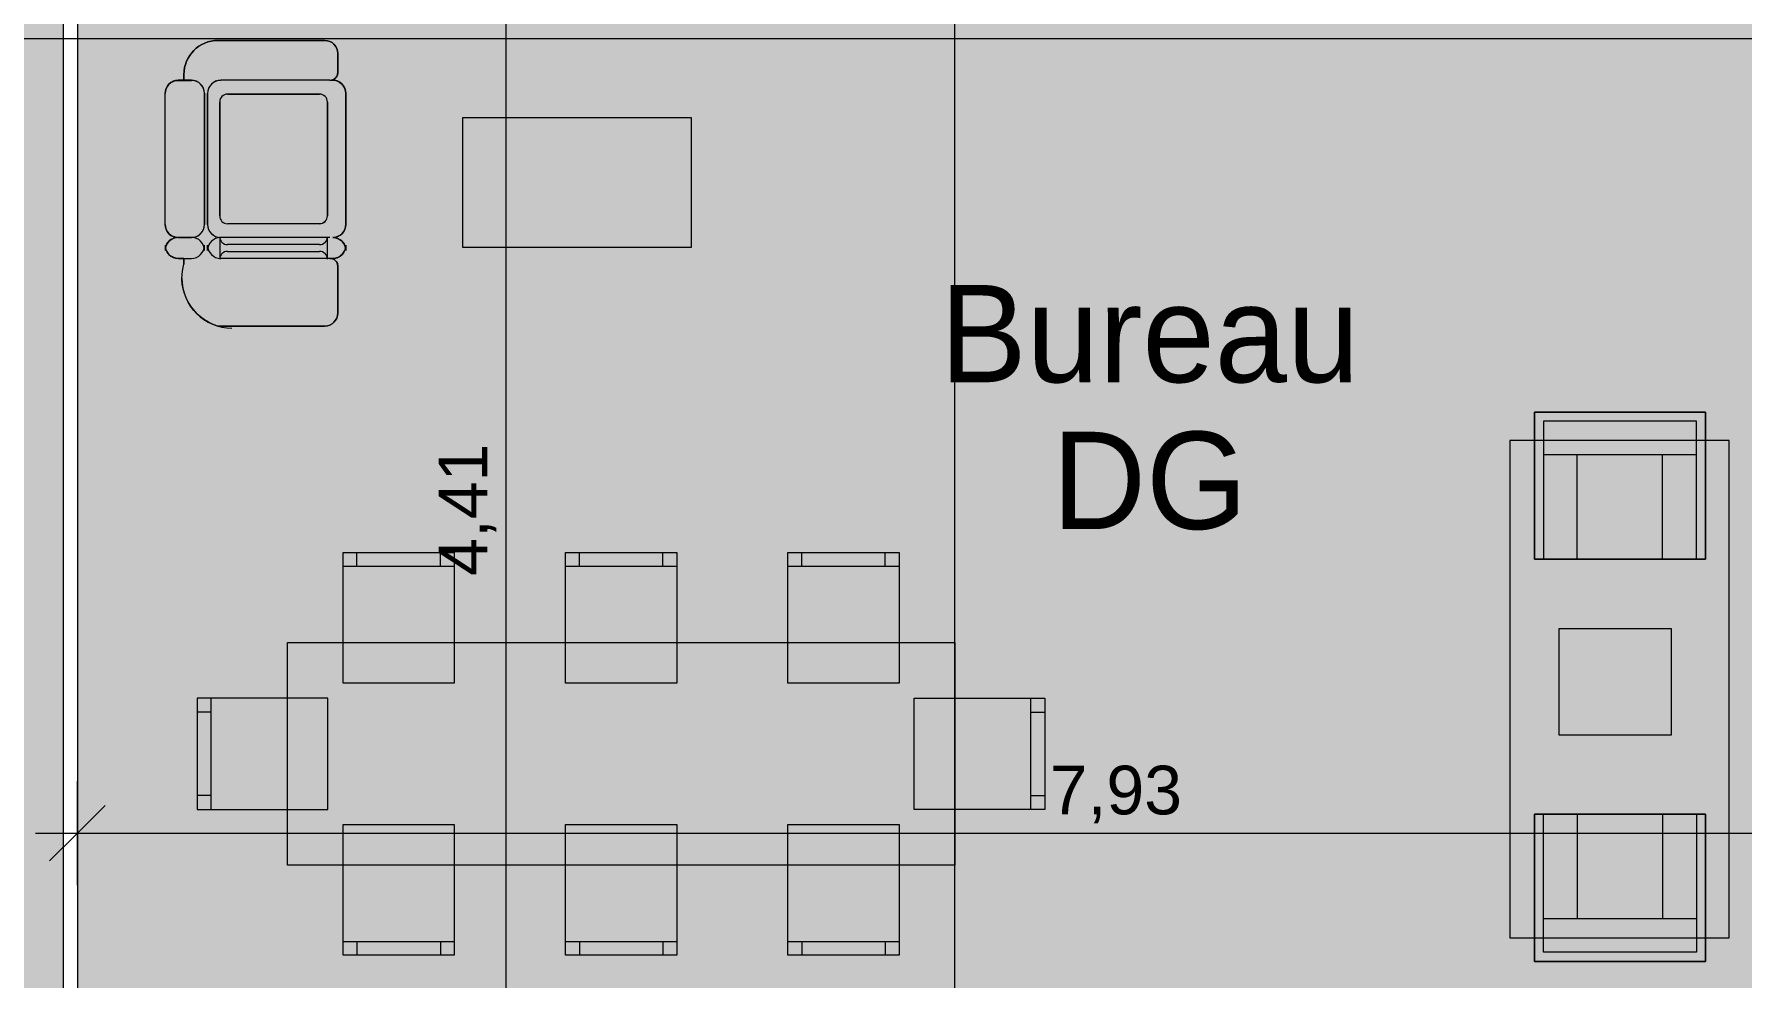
# Model space of a CAD drawing. Header units: millimetres. Extents: x 141848 to 1648660, y -465012 to -151356.
# Drawn here: x 219350 to 225492, y -260592 to -257198 of the extents above; entities that cross this region are included whole.
import ezdxf

# ---------------------------------------------------------------- set-up
doc = ezdxf.new("R2010")
doc.units = ezdxf.units.MM
doc.header["$MEASUREMENT"] = 0
doc.linetypes.add('Wipeout_Contour', pattern=[1000, 0, -1000])
for name, color, linetype in [('Cotations - 1_100', 7, 'Continuous'), ('DWGFree.com', 7, 'Continuous'), ('Fenêtres ARCHICAD', 7, 'Continuous'), ('Hachure', 7, 'Continuous'), ('Intérieur - Mobilier', 7, 'Continuous'), ('Marques - Coupes', 7, 'Continuous'), ('Nouveau_DWGFree.com', 7, 'Continuous'), ('Sols_ Dalles', 7, 'Continuous'), ('Structure - Murs extérieurs', 7, 'Continuous')]:
    doc.layers.add(name, color=color, linetype=linetype)
doc.styles.add('STYLE_GENERE_1', font='')
doc.styles.add('STYLE_GENERE_2', font='')
doc.styles.get('STYLE_GENERE_1').set_extended_font_data('Agency FB')
doc.styles.get('STYLE_GENERE_2').set_extended_font_data('Arial')
doc.dimstyles.new('STYLE_GENERE__1', dxfattribs={"dimtxt": 175, "dimasz": 190, "dimexe": 0.18, "dimexo": 0.0625, "dimgap": 0, "dimtad": 1, "dimlfac": 0.001, "dimzin": 0, "dimdsep": 46, "dimtxsty": 'STYLE_GENERE_2', "dimblk": 'ARROWHEAD_6', "dimblk1": 'ARROWHEAD_6', "dimblk2": 'ARROWHEAD_6', "dimcen": 0.09, "dimse1": 1, "dimse2": 1, "dimclrd": 7, "dimclre": 7, "dimclrt": 7, "dimazin": 0, "dimtfac": 1, "dimtdec": 4, "dimtmove": 0, "dimatfit": 3, "dimfxl": 0, "dimtolj": 1, "dimtzin": 0, "dimarcsym": 0})
doc.dimstyles.new('STYLE_GENERE__2', dxfattribs={"dimtxt": 175, "dimasz": 190, "dimexe": 0.18, "dimexo": 0.0625, "dimgap": 0, "dimtad": 1, "dimtih": 1, "dimtoh": 1, "dimlfac": 0.001, "dimzin": 0, "dimdsep": 46, "dimtxsty": 'STYLE_GENERE_2', "dimblk": 'ARROWHEAD_6', "dimblk1": 'ARROWHEAD_6', "dimblk2": 'ARROWHEAD_6', "dimcen": 0.09, "dimse1": 1, "dimse2": 1, "dimclrd": 7, "dimclre": 7, "dimclrt": 7, "dimazin": 0, "dimtfac": 1, "dimtdec": 4, "dimtmove": 0, "dimatfit": 3, "dimfxl": 0, "dimtolj": 1, "dimtzin": 0, "dimarcsym": 0})

# ---------------------------------------------------------------- blocks, each defined once
blk = doc.blocks.new('Dalle_16_2', base_point=(219225.5, -253415.6))
at = {"layer": 'Sols_ Dalles', "linetype": 'Continuous', "lineweight": 0, "true_color": 0x3f3f3f}
blk.add_hatch(color=250, dxfattribs=at).paths.add_polyline_path([(219225.5, -253415.6), (219225.5, -261165.6), (244226, -261165.6), (244226, -253415.6), (236076, -253415.6), (236076, -253695.6), (236076, -256475.6), (224561, -256475.6), (224561, -254581.9), (223977.7, -254581.9), (223977.7, -253415.6)])
blk = doc.blocks.new('Dalle_27_2', base_point=(219225.5, -253415.6))
at = {"layer": 'Sols_ Dalles', "linetype": 'Continuous', "lineweight": 0, "true_color": 0x3f3f3f}
h = blk.add_hatch(color=250, dxfattribs=at)
h.paths.add_polyline_path([(219225.5, -253415.6), (219225.5, -261165.6), (244226, -261165.6), (244226, -253415.6), (229651, -253415.6), (229651, -253695.6), (229651, -256195.6), (224841, -256195.6), (224841, -253695.6), (228451, -253695.6), (228451, -253415.6)])
h.paths.add_polyline_path([(229931, -256375.6), (229931, -253695.6), (236076, -253695.6), (236076, -256375.6)], flags=0)
blk = doc.blocks.new('Fenêtre 25_7')
at = {"layer": 'Fenêtres ARCHICAD', "color": 7, "linetype": 'Continuous', "lineweight": 5}
for p, q in [((-3434.9, 0), (3434.9, 0)), ((-3434.9, 0), (-3434.9, -15)), ((-3434.9, 0), (-3434.9, -15)), ((3434.9, -50), (3434.9, 0)), ((-3434.9, -15), (-3434.9, -50)), ((-3434.9, -15), (-3434.9, -50)), ((-3434.9, -15), (-3434.9, -50)), ((-3434.9, -15), (-3434.9, -50)), ((-3434.9, -50), (-3434.9, -115)), ((-3434.9, -50), (-3434.9, -115)), ((3484.9, -50), (3434.9, -50)), ((-3434.9, -115), (-3434.9, -165)), ((-3434.9, -115), (-3434.9, -165)), ((-3434.9, -165), (-3434.9, -265)), ((-3434.9, -265), (-3434.9, -280)), ((-3434.9, -280), (3714.9, -280))]:
    blk.add_line(p, q, dxfattribs=at)
at = {"color": 254, "linetype": 'Wipeout_Contour', "lineweight": 0, "ltscale": 13540.446534}
blk.add_wipeout([(-3384.9, 0), (-3384.9, -50), (3384.9, -50), (3384.9, 0)], dxfattribs=at).dxf.layer = 'Fenêtres ARCHICAD'
at = {"layer": 'Fenêtres ARCHICAD', "color": 7, "linetype": 'Continuous', "lineweight": 5}
for p, q in [((-3434.9, 0), (-3384.9, 0)), ((-3384.9, 0), (-3384.9, -50)), ((-3384.9, 0), (3384.9, 0)), ((3384.9, -50), (3384.9, 0)), ((3384.9, 0), (3434.9, 0)), ((-3384.9, -50), (-3434.9, -50)), ((3384.9, -50), (-3384.9, -50)), ((3434.9, -50), (3384.9, -50))]:
    blk.add_line(p, q, dxfattribs=at)
blk = doc.blocks.new('Mur_70_2', base_point=(219225.5, -261165.6))
at = {"layer": 'Fenêtres ARCHICAD', "color": 7, "linetype": 'Continuous', "lineweight": 5, "zscale": 1000, "rotation": 270}
blk.add_blockref('Fenêtre 25_7', (219505.5, -257450.6), dxfattribs=at)
blk = doc.blocks.new('Table de bureau 25')
at = {"color": 253, "linetype": 'Continuous', "lineweight": 5, "true_color": 0x9f9f9f, "flags": 128}
blk.add_lwpolyline([(464.3, 0), (464.3, 823.9), (0, 823.9), (0, 0)], close=True, dxfattribs=at)
blk = doc.blocks.new('Table haute rectangulaire 24')
at = {"color": 253, "linetype": 'Continuous', "lineweight": 5, "true_color": 0x9f9f9f}
for p, q in [((-200, 1474.2), (200, 1474.2)), ((-150, 1474.2), (-150, 1524.2)), ((150, 1474.2), (150, 1524.2)), ((-674.2, 600), (-674.2, 1000)), ((674.2, 1000), (674.2, 600)), ((-674.2, 950), (-724.2, 950)), ((674.2, 950), (724.2, 950)), ((-674.2, 650), (-724.2, 650)), ((674.2, 650), (724.2, 650)), ((-674.2, -200), (-674.2, 200)), ((674.2, 200), (674.2, -200)), ((-674.2, 150), (-724.2, 150)), ((674.2, 150), (724.2, 150)), ((-674.2, -150), (-724.2, -150)), ((674.2, -150), (724.2, -150)), ((-674.2, -1000), (-674.2, -600)), ((674.2, -600), (674.2, -1000)), ((-674.2, -650), (-724.2, -650)), ((674.2, -650), (724.2, -650)), ((-674.2, -950), (-724.2, -950)), ((674.2, -950), (724.2, -950)), ((-200, -1474.2), (200, -1474.2)), ((-150, -1474.2), (-150, -1524.2)), ((150, -1474.2), (150, -1524.2))]:
    blk.add_line(p, q, dxfattribs=at)
at = {"color": 253, "linetype": 'Continuous', "lineweight": 5, "true_color": 0x9f9f9f, "flags": 128}
for points in [[(-200, 1054.2), (200, 1054.2), (200, 1524.2), (-200, 1524.2)], [(-400, -1200), (400, -1200), (400, 1200), (-400, 1200)], [(-254.2, 600), (-254.2, 1000), (-724.2, 1000), (-724.2, 600)], [(254.2, 1000), (254.2, 600), (724.2, 600), (724.2, 1000)], [(-254.2, -200), (-254.2, 200), (-724.2, 200), (-724.2, -200)], [(254.2, 200), (254.2, -200), (724.2, -200), (724.2, 200)], [(-254.2, -1000), (-254.2, -600), (-724.2, -600), (-724.2, -1000)], [(254.2, -600), (254.2, -1000), (724.2, -1000), (724.2, -600)], [(-200, -1054.2), (200, -1054.2), (200, -1524.2), (-200, -1524.2)]]:
    blk.add_lwpolyline(points, close=True, dxfattribs=at)
blk = doc.blocks.new('Plan de coupe_2_2', base_point=(222660.6, -252423.7))
at = {"layer": 'Marques - Coupes', "color": 7, "linetype": 'Continuous', "lineweight": 5}
blk.add_line((222660.6, -252673.7), (222660.6, -262315.6), dxfattribs=at)
blk = doc.blocks.new('Plan de coupe_3_2', base_point=(246291.9, -257215))
at = {"layer": 'Marques - Coupes', "color": 7, "linetype": 'Continuous', "lineweight": 5}
blk.add_line((246041.9, -257215), (216865.9, -257215), dxfattribs=at)
blk = doc.blocks.new('*D563')
at = {"layer": 'Cotations - 1_100', "color": 7, "linetype": 'Continuous', "lineweight": 5}
for p, q in [((219225.5, -254474.4), (219225.5, -254099.4)), ((219505.5, -254474.4), (219505.5, -254099.4)), ((219325.5, -254186.9), (219125.5, -254386.9)), ((219605.5, -254186.9), (219405.5, -254386.9)), ((219075.5, -254286.9), (219225.5, -254286.9)), ((219225.5, -254286.9), (219505.5, -254286.9))]:
    blk.add_line(p, q, dxfattribs=at)
at = {"layer": 'Cotations - 1_100', "color": 7, "lineweight": 5, "insert": (218659.9, -254251.9), "char_height": 175, "attachment_point": 7, "style": 'STYLE_GENERE_2'}
blk.add_mtext('\\A1;{\\pql;\\fArial|b0|i0|c0|p38;0,28}', dxfattribs=at)
blk = doc.blocks.new('ARROWHEAD_6')
at = {"color": 0, "linetype": 'Continuous', "lineweight": 0}
for p, q in [((-0.5, -0.5), (0.5, 0.5)), ((0, 0), (-1, 0))]:
    blk.add_line(p, q, dxfattribs=at)
blk = doc.blocks.new('*D564')
at = {"layer": 'Cotations - 1_100', "color": 7, "linetype": 'Continuous', "lineweight": 5}
for p, q in [((219505.5, -254474.4), (219505.5, -254099.4)), ((222861, -254474.4), (222861, -254099.4)), ((219605.5, -254186.9), (219405.5, -254386.9)), ((222761, -254386.9), (222961, -254186.9)), ((219505.5, -254286.9), (222861, -254286.9))]:
    blk.add_line(p, q, dxfattribs=at)
at = {"layer": 'Cotations - 1_100', "color": 7, "lineweight": 5, "char_height": 175, "attachment_point": 7, "style": 'STYLE_GENERE_2'}
for s, insert in [('\\A1;{\\pql;\\fArial|b0|i0|c0|p38;3,36}', (220717.7, -254251.9)), ('\\A1;{\\pql;\\fArial|b0|i0|c0|p38;0,10}', (222295.4, -254251.9))]:
    blk.add_mtext(s, dxfattribs=dict(at, insert=insert))
blk = doc.blocks.new('*D578')
at = {"layer": 'Cotations - 1_100', "color": 7, "linetype": 'Continuous', "lineweight": 5}
for p, q in [((221147.2, -256575.6), (220947.2, -256375.6)), ((221234.7, -256475.6), (220859.7, -256475.6)), ((221047.2, -260885.6), (221047.2, -256475.6)), ((220947.2, -260785.6), (221147.2, -260985.6)), ((221234.7, -260885.6), (220859.7, -260885.6)), ((221047.2, -261035.6), (221047.2, -260885.6))]:
    blk.add_line(p, q, dxfattribs=at)
at = {"layer": 'Cotations - 1_100', "color": 7, "lineweight": 5, "char_height": 175, "attachment_point": 7, "rotation": 90, "style": 'STYLE_GENERE_2'}
for s, insert in [('\\A1;{\\pql;\\fArial|b0|i0|c0|p38;0,10}', (221012.2, -257041.2)), ('\\A1;{\\pql;\\fArial|b0|i0|c0|p38;4,41}', (221012.2, -259146.2))]:
    blk.add_mtext(s, dxfattribs=dict(at, insert=insert))
blk = doc.blocks.new('*D581')
at = {"layer": 'Cotations - 1_100', "color": 7, "linetype": 'Continuous', "lineweight": 5}
for p, q in [((219505.5, -260258.9), (219505.5, -259883.9)), ((227431.1, -260258.9), (227431.1, -259883.9)), ((219605.5, -259971.4), (219405.5, -260171.4)), ((227331.1, -260171.4), (227531.1, -259971.4)), ((219355.5, -260071.4), (219505.5, -260071.4)), ((219505.5, -260071.4), (227431.1, -260071.4))]:
    blk.add_line(p, q, dxfattribs=at)
at = {"layer": 'Cotations - 1_100', "color": 7, "lineweight": 5, "char_height": 175, "attachment_point": 7, "style": 'STYLE_GENERE_2'}
for s, insert in [('\\A1;{\\pql;\\fArial|b0|i0|c0|p38;7,93}', (223002.7, -260036.4)), ('\\A1;{\\pql;\\fArial|b0|i0|c0|p38;0,10}', (226865.5, -260036.4))]:
    blk.add_mtext(s, dxfattribs=dict(at, insert=insert))

msp = doc.modelspace()

# ---------------------------------------------------------------- hatches: boundary and pattern name
at = {"linetype": 'Continuous', "lineweight": 5}
for points in [[(219868.297, -257364.018), (219888.715, -257364.018), (219888.715, -257342.951, -0.41421356), (220011.243, -257220.423), (220395.047, -257220.423, -0.41421356), (220442.173, -257267.549), (220442.173, -257335.742, -0.34556758), (220420.617, -257363.208, -0.42376812), (220471.17, -257411.144), (220471.17, -257882.151, -0.40032867), (220426.288, -257929.224, -0.34359382), (220470.169, -257966.413, -0.3692612), (220420.35, -258005.028, -0.34828494), (220442.173, -258032.557), (220442.173, -258200.75, -0.41421356), (220395.047, -258247.877), (220011.243, -258247.877, -0.41421356), (219888.715, -258025.349), (219888.715, -258004.282), (219868.297, -258004.282, -0.35681132), (219822.109, -257966.512, -0.32652098), (219863.195, -257929.045, -0.38626535), (219821.173, -257882.4, -0.00267389), (219821.17, -257881.896), (219821.17, -257411.144, -0.41421356)], [(225361.399, -258557.131), (224745.815, -258557.131), (224745.815, -259086.554), (225361.399, -259086.554)], [(224657.547, -260447.723), (225446.318, -260447.723), (225446.318, -258659.385), (224657.547, -258659.385)], [(224745.815, -260003.66), (225361.399, -260003.66), (225361.399, -260533.082), (224745.815, -260533.082)]]:
    msp.add_hatch(color=255, dxfattribs=at).paths.add_polyline_path(points)

# ---------------------------------------------------------------- linework, layer by layer
at = {"color": 8, "linetype": 'Continuous', "lineweight": 5, "flags": 128}
msp.add_lwpolyline([(219868.297, -257364.018), (219888.715, -257364.018), (219888.715, -257342.951, -0.41421356), (220011.243, -257220.423), (220395.047, -257220.423, -0.41421356), (220442.173, -257267.549), (220442.173, -257335.742, -0.34556758), (220420.617, -257363.208, -0.42376812), (220471.17, -257411.144), (220471.17, -257882.151, -0.40032867), (220426.288, -257929.224, -0.34359382), (220470.169, -257966.413, -0.3692612), (220420.35, -258005.028, -0.34828494), (220442.173, -258032.557), (220442.173, -258200.75, -0.41421356), (220395.047, -258247.877), (220011.243, -258247.877, -0.41421356), (219888.715, -258025.349), (219888.715, -258004.282), (219868.297, -258004.282, -0.35681132), (219822.109, -257966.512, -0.32652098), (219863.195, -257929.045, -0.38626535), (219821.173, -257882.4, -0.00267389), (219821.17, -257881.896), (219821.17, -257411.144, -0.41421356)], format="xyb", close=True, dxfattribs=at)
at = {"color": 255, "linetype": 'Continuous', "lineweight": 5, "flags": 128}
for points in [[(225361.399, -258557.131), (224745.815, -258557.131), (224745.815, -259086.554), (225361.399, -259086.554)], [(224657.547, -260447.723), (225446.318, -260447.723), (225446.318, -258659.385), (224657.547, -258659.385)], [(224745.815, -260003.66), (225361.399, -260003.66), (225361.399, -260533.082), (224745.815, -260533.082)]]:
    msp.add_lwpolyline(points, close=True, dxfattribs=at)
at = {"layer": 'DWGFree.com', "color": 8, "linetype": 'Continuous', "lineweight": 5}
for p, q in [((219821.17, -257881.896), (219821.17, -257410.635)), ((219821.17, -257957.156), (219821.17, -257975.894))]:
    msp.add_line(p, q, dxfattribs=at)
at = {"layer": 'Intérieur - Mobilier', "color": 8, "linetype": 'Continuous', "lineweight": 5}
for p, q in [((224745.815, -259086.554), (224745.815, -258557.131)), ((224745.815, -258557.131), (225361.399, -258557.131)), ((225361.399, -258557.131), (225361.399, -259086.554)), ((225328.31, -258590.22), (224778.904, -258590.22)), ((224778.904, -258590.22), (224778.904, -259086.554)), ((225328.31, -259086.554), (225328.31, -258590.22)), ((225328.31, -258710.548), (224778.904, -258710.548)), ((224900.199, -259086.554), (224900.199, -258710.548)), ((225207.015, -259086.554), (225207.015, -258710.548)), ((225361.399, -259086.554), (224745.815, -259086.554)), ((225361.399, -260003.66), (224745.815, -260003.66)), ((224745.815, -260003.66), (224745.815, -260533.082)), ((224778.904, -260499.993), (224778.904, -260003.66)), ((224900.199, -260003.66), (224900.199, -260379.665)), ((225207.015, -260003.66), (225207.015, -260379.665)), ((225328.31, -260003.66), (225328.31, -260499.993)), ((225361.399, -260533.082), (225361.399, -260003.66)), ((225328.31, -260379.665), (224778.904, -260379.665)), ((224745.815, -260533.082), (225361.399, -260533.082)), ((225328.31, -260499.993), (224778.904, -260499.993))]:
    msp.add_line(p, q, dxfattribs=at)
at = {"layer": 'Intérieur - Mobilier', "color": 8, "linetype": 'Continuous', "lineweight": 5, "flags": 128}
for points in [[(224745.815, -258659.385), (224657.547, -258659.385), (224657.547, -260447.723), (224745.815, -260447.723)], [(225361.399, -260447.723), (225446.318, -260447.723), (225446.318, -258659.385), (225361.399, -258659.385)]]:
    msp.add_lwpolyline(points, dxfattribs=at)
msp.add_lwpolyline([(225238.829, -259336.157), (224833.971, -259336.157), (224833.971, -259718.241), (225238.829, -259718.241)], close=True, dxfattribs=at)
at = {"layer": 'Nouveau_DWGFree.com', "color": 8, "linetype": 'Continuous', "lineweight": 5}
for p, q in [((220395.047, -257220.423), (220011.243, -257220.423)), ((220011.243, -257220.423), (220395.047, -257220.423)), ((220442.173, -257335.742), (220442.173, -257267.549)), ((220442.173, -257267.549), (220442.173, -257335.742)), ((219888.715, -257342.951), (219888.715, -257361.801)), ((219888.715, -257364.018), (219888.715, -257342.951)), ((219915.423, -257363.509), (219868.297, -257363.509)), ((219868.297, -257363.59), (219915.423, -257363.59)), ((219868.297, -257364.018), (219915.423, -257364.018)), ((219868.297, -257364.018), (219888.715, -257364.018)), ((220413.898, -257363.763), (220021.059, -257363.763)), ((219962.549, -257410.635), (219962.549, -257881.896)), ((219962.549, -257882.405), (219962.549, -257411.144)), ((219973.933, -257410.889), (219973.933, -257881.896)), ((219973.933, -257882.151), (219973.933, -257411.144)), ((220017.308, -257441.701), (220017.308, -257851.045)), ((220017.308, -257851.339), (220017.308, -257441.995)), ((220376.483, -257413.426), (220045.584, -257413.426)), ((220045.584, -257413.72), (220376.483, -257413.72)), ((220404.759, -257851.045), (220404.759, -257441.701)), ((220404.759, -257441.995), (220404.759, -257851.339)), ((220471.17, -257881.896), (220471.17, -257410.889)), ((220471.17, -257881.896), (220471.17, -257410.889)), ((220471.17, -257411.144), (220471.17, -257882.151)), ((220471.17, -257411.144), (220471.17, -257882.151)), ((220376.483, -257879.615), (220045.584, -257879.615)), ((219915.423, -257928.768), (219868.297, -257928.768)), ((219915.423, -257928.768), (219868.297, -257928.768)), ((219868.297, -257929.022), (219915.423, -257929.022)), ((219868.297, -257929.022), (219915.423, -257929.022)), ((219868.297, -257929.277), (219915.423, -257929.277)), ((219962.549, -257975.894), (219962.549, -257957.156)), ((219973.933, -257976.149), (219973.933, -257957.156)), ((220017.308, -257926.598), (220017.308, -258007.255)), ((220413.898, -257929.022), (220021.059, -257929.022)), ((220413.898, -257929.022), (220021.059, -257929.022)), ((220413.898, -257929.022), (220021.059, -257929.022)), ((220413.898, -257929.022), (220021.059, -257929.022)), ((220376.483, -257954.874), (220045.584, -257954.874)), ((220404.759, -258007.255), (220404.759, -257926.598)), ((220471.17, -257957.156), (220471.17, -257976.149)), ((220471.17, -257957.156), (220471.17, -257976.149)), ((219868.297, -258004.282), (219915.423, -258004.282)), ((219868.297, -258004.282), (219888.715, -258004.282)), ((219888.715, -258004.282), (219888.715, -258025.349)), ((219888.715, -258025.349), (219888.715, -258006.498)), ((220413.898, -258004.282), (220021.059, -258004.282)), ((220045.584, -257978.979), (220376.483, -257978.979)), ((220442.173, -258032.557), (220442.173, -258200.75)), ((220442.173, -258200.75), (220442.173, -258032.557)), ((220395.047, -258247.877), (220011.243, -258247.877)), ((220011.243, -258247.877), (220395.047, -258247.877))]:
    msp.add_line(p, q, dxfattribs=at)
for centre, radius, start, end in [((220011.243, -257342.951), 122.528, 90, 180), ((220011.243, -257342.951), 122.528, 90, 180), ((220395.047, -257267.549), 47.126, 0, 90), ((220395.047, -257267.549), 47.126, 0, 90), ((220413.898, -257335.742), 28.276, 270, 0), ((220413.898, -257335.742), 28.276, 270, 0), ((219868.297, -257410.635), 47.126, 90, 180), ((219868.297, -257410.635), 47.126, 90, 180), ((219868.297, -257411.144), 47.126, 90, 180), ((219868.297, -257411.144), 47.126, 90, 180), ((219915.423, -257410.635), 47.126, 0, 90), ((219915.423, -257411.144), 47.126, 0, 90), ((220021.059, -257410.889), 47.126, 90, 180), ((220021.059, -257411.144), 47.126, 90, 180), ((220422.681, -257411.709), 48.493, 0.6673303, 100.4349905), ((220423.607, -257411.07), 47.564, 0.2182594, 89.4730691), ((220424.044, -257410.889), 47.126, 0, 90), ((220424.044, -257411.144), 47.126, 0, 90), ((220045.584, -257441.701), 28.276, 90, 180), ((220045.584, -257441.995), 28.276, 90, 180), ((220376.483, -257441.701), 28.276, 0, 90), ((220376.483, -257441.995), 28.276, 0, 90), ((219868.297, -257881.896), 47.126, 180, 270), ((219868.297, -257881.896), 47.126, 180, 270), ((219867.865, -257882.584), 46.695, 179.7805585, 270.529785), ((219915.423, -257881.896), 47.126, 270, 0), ((219915.423, -257882.405), 47.126, 270, 0), ((220021.059, -257881.896), 47.126, 180, 270), ((220021.059, -257882.151), 47.126, 180, 270), ((220045.584, -257851.339), 28.276, 180, 270), ((220376.483, -257851.045), 28.276, 270, 0), ((220376.483, -257851.339), 28.276, 270, 0), ((220424.044, -257881.896), 47.126, 270, 0), ((220423.607, -257881.715), 47.564, 270.5269309, 359.7817406), ((220424.044, -257882.151), 47.126, 270, 0), ((219868.297, -257975.894), 47.126, 90, 180), ((219867.865, -257975.715), 46.695, 89.470215, 180.2194415), ((219868.297, -257957.156), 47.126, 180, 270), ((219868.297, -257957.156), 47.126, 180, 270), ((219868.297, -257976.149), 47.126, 90, 95.9580827), ((219868.297, -257976.149), 47.126, 90, 95.9580827), ((219915.423, -257975.894), 47.126, 0, 90), ((219915.423, -257976.149), 47.126, 84.0419173, 90), ((219915.423, -257957.156), 47.126, 270, 0), ((220021.059, -257976.149), 47.126, 90, 180), ((220021.059, -257957.156), 47.126, 180, 270), ((220045.584, -257926.598), 28.276, 180, 270), ((220376.483, -257926.598), 28.276, 270, 0), ((220422.681, -257956.591), 48.493, 259.5650095, 359.3326697), ((220424.044, -257976.149), 47.126, 0, 90), ((220424.044, -257976.149), 47.126, 0, 90), ((220424.044, -257957.156), 47.126, 270, 0), ((220045.584, -258007.255), 28.276, 90, 180), ((220376.483, -258007.255), 28.276, 0, 90), ((220413.898, -258032.557), 28.276, 0, 90), ((220413.898, -258032.557), 28.276, 0, 90), ((220061.243, -258075.349), 179.627, 180, 270), ((220061.243, -258075.349), 179.627, 180, 270), ((220395.047, -258200.75), 47.126, 270, 0), ((220395.047, -258200.75), 47.126, 270, 0)]:
    msp.add_arc(centre, radius, start, end, dxfattribs=at)

# ---------------------------------------------------------------- block references
at = {"color": 253, "linetype": 'Continuous', "lineweight": 5, "true_color": 0x9f9f9f, "zscale": 1000, "rotation": 90}
msp.add_blockref('Table de bureau 25', (221714.838, -257963.66), dxfattribs=at)
at = {"color": 253, "linetype": 'Continuous', "lineweight": 5, "true_color": 0x9f9f9f, "xscale": -1, "zscale": 1000, "rotation": 270}
msp.add_blockref('Table haute rectangulaire 24', (221460.998, -259786.355), dxfattribs=at)
at = {"layer": 'Marques - Coupes', "color": 7, "lineweight": 5}
msp.add_blockref('Plan de coupe_2_2', (222660.599, -252423.689), dxfattribs=at)
at = {"layer": 'Sols_ Dalles', "color": 250, "linetype": 'Continuous', "lineweight": 5, "true_color": 0x1f1f1f}
for name in ['Dalle_16_2', 'Dalle_27_2']:
    msp.add_blockref(name, (219225.542, -253415.571), dxfattribs=at)

# ---------------------------------------------------------------- texts
at = {"layer": 'Hachure', "color": 250, "linetype": 'Continuous', "lineweight": 5, "true_color": 0x3f3f3f, "insert": (223362.106, -258541.237), "char_height": 350, "attachment_point": 5, "line_spacing_factor": 0.904865, "style": 'STYLE_GENERE_1'}
msp.add_mtext('\\A1;{\\pqc;\\fAgency FB|b0|i0|c0|p34;Bureau \\P\\pqc;\\fAgency FB|b0|i0|c0|p34;DG}', dxfattribs=at)

# ---------------------------------------------------------------- next in the draw order: block references
at = {"layer": 'Structure - Murs extérieurs', "color": 211, "lineweight": 5, "true_color": 0xfe55ff}
msp.add_blockref('Mur_70_2', (219225.542, -261165.571), dxfattribs=at)

# ---------------------------------------------------------------- next in the draw order: block references
at = {"layer": 'Marques - Coupes', "color": 7, "lineweight": 5}
msp.add_blockref('Plan de coupe_3_2', (246291.933, -257214.99), dxfattribs=at)

# ---------------------------------------------------------------- next in the draw order: dimensions: what is measured, and where the dimension line sits
at = {"layer": 'Cotations - 1_100', "color": 7, "linetype": 'Continuous', "lineweight": 5}
for base, p1, p2, picture, middle in [((219505.542, -254286.875), (219225.542, -257290.571), (219505.542, -257290.571), '*D563', (218887.235, -254164.375)), ((222861.034, -254286.875), (219505.542, -257290.571), (222861.034, -254993.071), '*D564', (220944.981, -254164.375)), ((227431.059, -260071.45), (219505.542, -260885.571), (227431.059, -258676.231), '*D581', (223229.993, -259948.95))]:
    dim = msp.add_linear_dim(base=base, p1=p1, p2=p2, dimstyle='STYLE_GENERE__2', dxfattribs=at)
    dim.commit()
    dim.dimension.update_dxf_attribs({"geometry": picture, "text_midpoint": middle, "dimtype": 160})
dim = msp.add_linear_dim(base=(221047.229, -256475.571), p1=(219505.542, -260885.571), p2=(222033.288, -256475.571), angle=90, dimstyle='STYLE_GENERE__1', dxfattribs=at)
dim.commit()
dim.dimension.update_dxf_attribs({"geometry": '*D578', "text_midpoint": (220924.729, -258918.878), "dimtype": 160, "text_rotation": 90})

doc.saveas('drawing.dxf')
